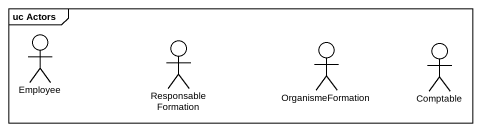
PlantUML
@startuml
mainframe uc Actors
actor Employee
actor ResponsableFormation
actor OrganismeFormation
actor Comptable
@enduml
